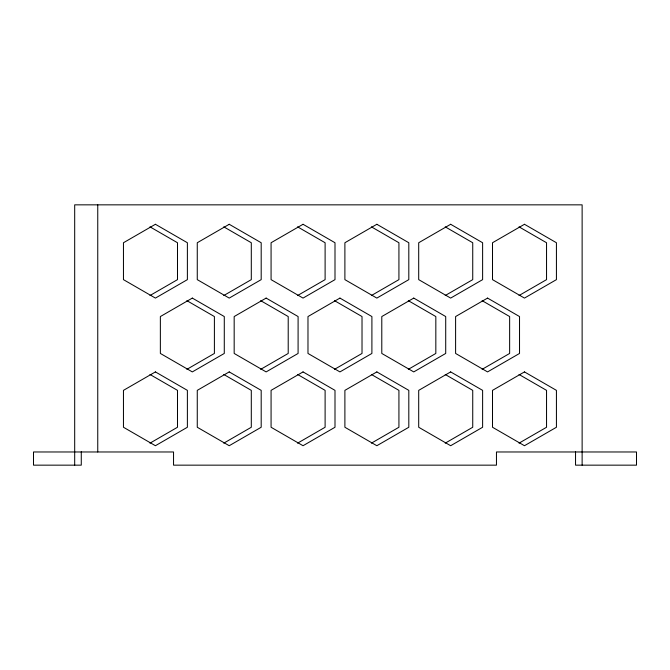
<?xml version="1.0" encoding="UTF-8"?>
<svg xmlns="http://www.w3.org/2000/svg" width="670" height="670" viewBox="0 0 670 670"><rect width="100%" height="100%" fill="white"/><g stroke="black" fill="none" stroke-linecap="round" stroke-linejoin="round"><path stroke-width="1" d="M149.971 295.529L177.491 279.641L177.491 242.741L149.971 226.845M223.78 295.529L251.3 279.641L251.3 242.741L223.78 226.845M297.589 295.529L325.109 279.641L325.109 242.741L297.589 226.845M186.88 369.346L214.4 353.45L214.4 316.55L186.88 300.654M371.398 295.529L398.926 279.641L398.926 242.741L371.398 226.845M260.689 369.346L288.209 353.45L288.209 316.55L260.689 300.654M149.971 443.155L177.491 427.259L177.491 390.359L149.971 374.471M445.215 295.529L472.735 279.641L472.735 242.741L445.215 226.845M334.498 369.346L362.018 353.45L362.018 316.55L334.498 300.654M223.78 443.155L251.3 427.259L251.3 390.359L223.78 374.471M519.024 295.529L546.544 279.641L546.544 242.741L519.024 226.845M408.306 369.346L435.827 353.45L435.827 316.55L408.306 300.654M297.589 443.155L325.109 427.259L325.109 390.359L297.589 374.471M482.115 369.346L509.635 353.45L509.635 316.55L482.115 300.654M371.398 443.155L398.926 427.259L398.926 390.359L371.398 374.471M445.215 443.155L472.735 427.259L472.735 390.359L445.215 374.471M519.024 443.155L546.544 427.259L546.544 390.359L519.024 374.471M582.13 465.156L582.13 204.844L74.688 204.844L74.688 465.156M575.538 451.773L575.538 465.156L636.5 465.156L636.5 451.974L496.462 451.974L496.462 465.156L173.538 465.156L173.538 451.974L33.5 451.974L33.5 465.156L81.279 465.156L81.279 451.773M97.753 204.844L97.753 451.974M155.415 224.283L123.456 242.741L123.456 279.641L155.415 298.091L187.382 279.641L187.382 242.741L155.415 224.283M229.224 224.283L197.265 242.741L197.265 279.641L229.224 298.091L261.191 279.641L261.191 242.741L229.224 224.283M303.041 224.283L271.074 242.741L271.074 279.641L303.041 298.091L335 279.641L335 242.741L303.041 224.283M192.323 298.091L160.364 316.55L160.364 353.45L192.323 371.909L224.283 353.45L224.291 316.55L192.323 298.091M376.85 224.283L344.891 242.741L344.891 279.641L376.85 298.091L408.809 279.641L408.809 242.741L376.85 224.283M266.132 298.091L234.173 316.55L234.173 353.45L266.132 371.909L298.091 353.45L298.1 316.55L266.132 298.091M155.415 371.909L123.456 390.359L123.456 427.259L155.415 445.718L187.382 427.259L187.382 390.359L155.415 371.909M450.659 224.283L418.7 242.741L418.7 279.641L450.659 298.091L482.618 279.641L482.618 242.741L450.659 224.283M339.941 298.091L307.982 316.55L307.982 353.45L339.941 371.909L371.9 353.45L371.909 316.55L339.941 298.091M229.224 371.909L197.265 390.359L197.265 427.259L229.224 445.718L261.191 427.259L261.191 390.359L229.224 371.909M524.468 224.283L492.509 242.741L492.509 279.641L524.468 298.091L556.427 279.641L556.427 242.741L524.468 224.283M413.75 298.091L381.791 316.55L381.791 353.45L413.75 371.909L445.709 353.45L445.709 316.55L413.75 298.091M303.041 371.909L271.074 390.359L271.074 427.259L303.041 445.718L335 427.259L335 390.359L303.041 371.909M487.559 298.091L455.6 316.55L455.6 353.45L487.559 371.909L519.526 353.45L519.526 316.55L487.559 298.091M376.85 371.909L344.891 390.359L344.891 427.259L376.85 445.718L408.809 427.259L408.809 390.359L376.85 371.909M450.659 371.909L418.7 390.359L418.7 427.259L450.659 445.718L482.618 427.259L482.618 390.359L450.659 371.909M524.468 371.909L492.509 390.359L492.509 427.259L524.468 445.718L556.427 427.259L556.427 390.359L524.468 371.909"/></g></svg>
